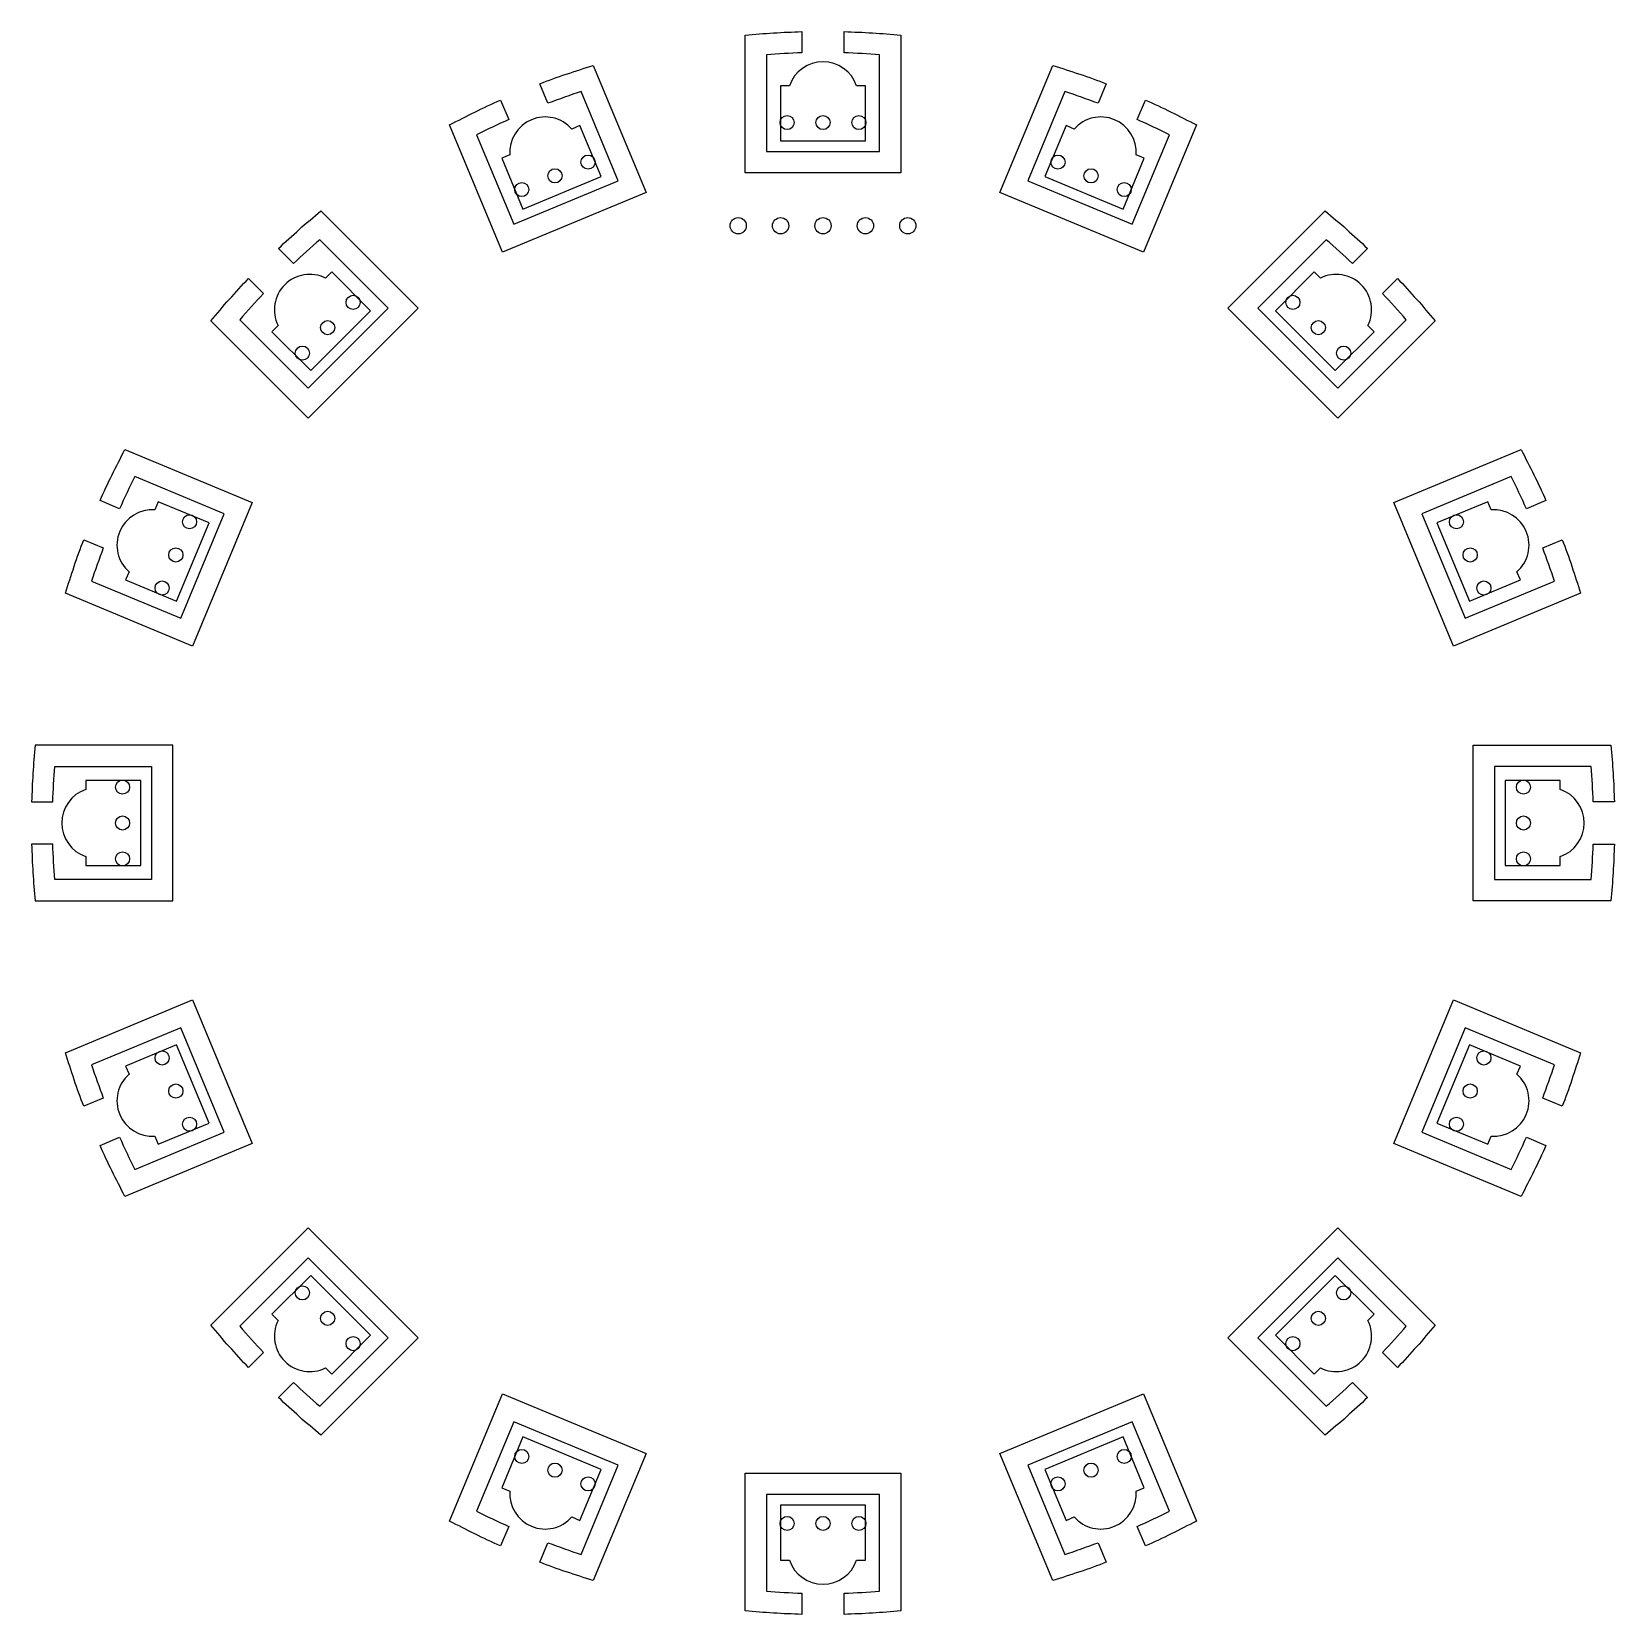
# Model space of a CAD drawing. Header units: millimetres. Extents: x -56 to 56, y -56 to 56.
import ezdxf

# ---------------------------------------------------------------- set-up
doc = ezdxf.new("R2010")
doc.units = ezdxf.units.MM
doc.layers.get('0').update_dxf_attribs({"linetype": 'CONTINUOUS'})

msp = doc.modelspace()

# ---------------------------------------------------------------- linework, layer by layer
for points in [[(-1.5, 54.48, 0.011484), (-4, 54.35), (-4, 47.5), (4, 47.5), (4, 54.35, 0.011484), (1.5, 54.48), (1.5, 55.98, -0.017898), (5.5, 55.73), (5.5, 46), (-5.5, 46), (-5.5, 55.73, -0.017898), (-1.5, 55.98)], [(2.37, 52.15, 0.717741), (-2.37, 52.15), (-3, 52.15), (-3, 48.25), (3, 48.25), (3, 52.15)], [(-22.23, 49.76, 0.011484), (-24.5, 48.68), (-21.87, 42.35), (-14.48, 45.42), (-17.1, 51.75, 0.011484), (-19.46, 50.91), (-20.04, 52.29, -0.017898), (-16.25, 53.59), (-12.52, 44.6), (-22.68, 40.39), (-26.41, 49.38, -0.017898), (-22.81, 51.14)], [(19.46, 50.91, 0.011484), (17.1, 51.75), (14.48, 45.42), (21.87, 42.35), (24.5, 48.68, 0.011484), (22.23, 49.76), (22.81, 51.14, -0.017898), (26.41, 49.38), (22.68, 40.39), (12.52, 44.6), (16.25, 53.59, -0.017898), (20.04, 52.29)], [(-17.77, 49.09, 0.717741), (-22.15, 47.27), (-22.73, 47.03), (-21.24, 43.43), (-15.69, 45.73), (-17.19, 49.33)], [(22.15, 47.27, 0.717741), (17.77, 49.09), (17.19, 49.33), (15.69, 45.73), (21.24, 43.43), (22.73, 47.03)], [(-39.58, 37.46, 0.011484), (-41.26, 35.6), (-36.42, 30.76), (-30.76, 36.42), (-35.6, 41.26, 0.011484), (-37.46, 39.58), (-38.52, 40.64, -0.017898), (-35.52, 43.3), (-28.64, 36.42), (-36.42, 28.64), (-43.3, 35.52, -0.017898), (-40.64, 38.52)], [(37.46, 39.58, 0.011484), (35.6, 41.26), (30.76, 36.42), (36.42, 30.76), (41.26, 35.6, 0.011484), (39.58, 37.46), (40.64, 38.52, -0.017898), (43.3, 35.52), (36.42, 28.64), (28.64, 36.42), (35.52, 43.3, -0.017898), (38.52, 40.64)], [(-35.2, 38.55, 0.717741), (-38.55, 35.2), (-39, 34.75), (-36.24, 32), (-32, 36.24), (-34.75, 39)], [(38.55, 35.2, 0.717741), (35.2, 38.55), (34.75, 39), (32, 36.24), (36.24, 32), (39, 34.75)], [(-50.91, 19.46, 0.011484), (-51.75, 17.1), (-45.42, 14.48), (-42.35, 21.87), (-48.68, 24.5, 0.011484), (-49.76, 22.23), (-51.14, 22.81, -0.017898), (-49.38, 26.41), (-40.39, 22.68), (-44.6, 12.52), (-53.59, 16.25, -0.017898), (-52.29, 20.04)], [(49.76, 22.23, 0.011484), (48.68, 24.5), (42.35, 21.87), (45.42, 14.48), (51.75, 17.1, 0.011484), (50.91, 19.46), (52.29, 20.04, -0.017898), (53.59, 16.25), (44.6, 12.52), (40.39, 22.68), (49.38, 26.41, -0.017898), (51.14, 22.81)], [(-47.27, 22.15, 0.717741), (-49.09, 17.77), (-49.33, 17.19), (-45.73, 15.69), (-43.43, 21.24), (-47.03, 22.73)], [(49.09, 17.77, 0.717741), (47.27, 22.15), (47.03, 22.73), (43.43, 21.24), (45.73, 15.69), (49.33, 17.19)], [(-47.5, -4), (-54.35, -4, -0.011484), (-54.48, -1.5), (-55.98, -1.5, 0.017898), (-55.73, -5.5), (-46, -5.5), (-46, 5.5), (-55.73, 5.5, 0.017898), (-55.98, 1.5), (-54.48, 1.5, -0.011484), (-54.35, 4), (-47.5, 4)], [(54.48, 1.5, 0.011484), (54.35, 4), (47.5, 4), (47.5, -4), (54.35, -4, 0.011484), (54.48, -1.5), (55.98, -1.5, -0.017898), (55.73, -5.5), (46, -5.5), (46, 5.5), (55.73, 5.5, -0.017898), (55.98, 1.5)], [(-48.25, -3), (-48.25, 3), (-52.15, 3), (-52.15, 2.37, 0.717741), (-52.15, -2.37), (-52.15, -3)], [(52.15, -2.37, 0.717741), (52.15, 2.37), (52.15, 3), (48.25, 3), (48.25, -3), (52.15, -3)], [(-49.76, -22.23, 0.011484), (-48.68, -24.5), (-42.35, -21.87), (-45.42, -14.48), (-51.75, -17.1, 0.011484), (-50.91, -19.46), (-52.29, -20.04, -0.017898), (-53.59, -16.25), (-44.6, -12.52), (-40.39, -22.68), (-49.38, -26.41, -0.017898), (-51.14, -22.81)], [(50.91, -19.46, 0.011484), (51.75, -17.1), (45.42, -14.48), (42.35, -21.87), (48.68, -24.5, 0.011484), (49.76, -22.23), (51.14, -22.81, -0.017898), (49.38, -26.41), (40.39, -22.68), (44.6, -12.52), (53.59, -16.25, -0.017898), (52.29, -20.04)], [(-49.09, -17.77, 0.717741), (-47.27, -22.15), (-47.03, -22.73), (-43.43, -21.24), (-45.73, -15.69), (-49.33, -17.19)], [(47.27, -22.15, 0.717741), (49.09, -17.77), (49.33, -17.19), (45.73, -15.69), (43.43, -21.24), (47.03, -22.73)], [(-37.46, -39.58, 0.011484), (-35.6, -41.26), (-30.76, -36.42), (-36.42, -30.76), (-41.26, -35.6, 0.011484), (-39.58, -37.46), (-40.64, -38.52, -0.017898), (-43.3, -35.52), (-36.42, -28.64), (-28.64, -36.42), (-35.52, -43.3, -0.017898), (-38.52, -40.64)], [(39.58, -37.46, 0.011484), (41.26, -35.6), (36.42, -30.76), (30.76, -36.42), (35.6, -41.26, 0.011484), (37.46, -39.58), (38.52, -40.64, -0.017898), (35.52, -43.3), (28.64, -36.42), (36.42, -28.64), (43.3, -35.52, -0.017898), (40.64, -38.52)], [(-38.55, -35.2, 0.717741), (-35.2, -38.55), (-34.75, -39), (-32, -36.24), (-36.24, -32), (-39, -34.75)], [(35.2, -38.55, 0.717741), (38.55, -35.2), (39, -34.75), (36.24, -32), (32, -36.24), (34.75, -39)], [(-19.46, -50.91, 0.011484), (-17.1, -51.75), (-14.48, -45.42), (-21.87, -42.35), (-24.5, -48.68, 0.011484), (-22.23, -49.76), (-22.81, -51.14, -0.017898), (-26.41, -49.38), (-22.68, -40.39), (-12.52, -44.6), (-16.25, -53.59, -0.017898), (-20.04, -52.29)], [(22.23, -49.76, 0.011484), (24.5, -48.68), (21.87, -42.35), (14.48, -45.42), (17.1, -51.75, 0.011484), (19.46, -50.91), (20.04, -52.29, -0.017898), (16.25, -53.59), (12.52, -44.6), (22.68, -40.39), (26.41, -49.38, -0.017898), (22.81, -51.14)], [(-22.15, -47.27, 0.717741), (-17.77, -49.09), (-17.19, -49.33), (-15.69, -45.73), (-21.24, -43.43), (-22.73, -47.03)], [(17.77, -49.09, 0.717741), (22.15, -47.27), (22.73, -47.03), (21.24, -43.43), (15.69, -45.73), (17.19, -49.33)], [(1.5, -54.48, 0.011484), (4, -54.35), (4, -47.5), (-4, -47.5), (-4, -54.35, 0.011484), (-1.5, -54.48), (-1.5, -55.98, -0.017898), (-5.5, -55.73), (-5.5, -46), (5.5, -46), (5.5, -55.73, -0.017898), (1.5, -55.98)], [(-2.37, -52.15, 0.717741), (2.37, -52.15), (3, -52.15), (3, -48.25), (-3, -48.25), (-3, -52.15)]]:
    msp.add_lwpolyline(points, format="xyb", close=True)
for centre, radius in [((-2.54, 49.55), 0.5), ((0, 49.55), 0.5), ((2.54, 49.55), 0.5), ((-16.62, 46.75), 0.5), ((16.62, 46.75), 0.5), ((-18.96, 45.78), 0.5), ((18.96, 45.78), 0.5), ((-21.31, 44.81), 0.5), ((21.31, 44.81), 0.5), ((-6, 42.25), 0.575), ((-3, 42.25), 0.575), ((0, 42.25), 0.575), ((3, 42.25), 0.575), ((6, 42.25), 0.575), ((-33.24, 36.83), 0.5), ((33.24, 36.83), 0.5), ((-35.04, 35.04), 0.5), ((35.04, 35.04), 0.5), ((-36.83, 33.24), 0.5), ((36.83, 33.24), 0.5), ((-44.81, 21.31), 0.5), ((44.81, 21.31), 0.5), ((-45.78, 18.96), 0.5), ((45.78, 18.96), 0.5), ((-46.75, 16.62), 0.5), ((46.75, 16.62), 0.5), ((-49.55, 2.54), 0.5), ((49.55, 2.54), 0.5), ((-49.55, 0), 0.5), ((49.55, 0), 0.5), ((-49.55, -2.54), 0.5), ((49.55, -2.54), 0.5), ((-46.75, -16.62), 0.5), ((46.75, -16.62), 0.5), ((-45.78, -18.96), 0.5), ((45.78, -18.96), 0.5), ((-44.81, -21.31), 0.5), ((44.81, -21.31), 0.5), ((-36.83, -33.24), 0.5), ((36.83, -33.24), 0.5), ((-35.04, -35.04), 0.5), ((35.04, -35.04), 0.5), ((-33.24, -36.83), 0.5), ((33.24, -36.83), 0.5), ((-21.31, -44.81), 0.5), ((21.31, -44.81), 0.5), ((-18.96, -45.78), 0.5), ((18.96, -45.78), 0.5), ((-16.62, -46.75), 0.5), ((16.62, -46.75), 0.5), ((-2.54, -49.55), 0.5), ((0, -49.55), 0.5), ((2.54, -49.55), 0.5)]:
    msp.add_circle(centre, radius)

doc.saveas('drawing.dxf')
